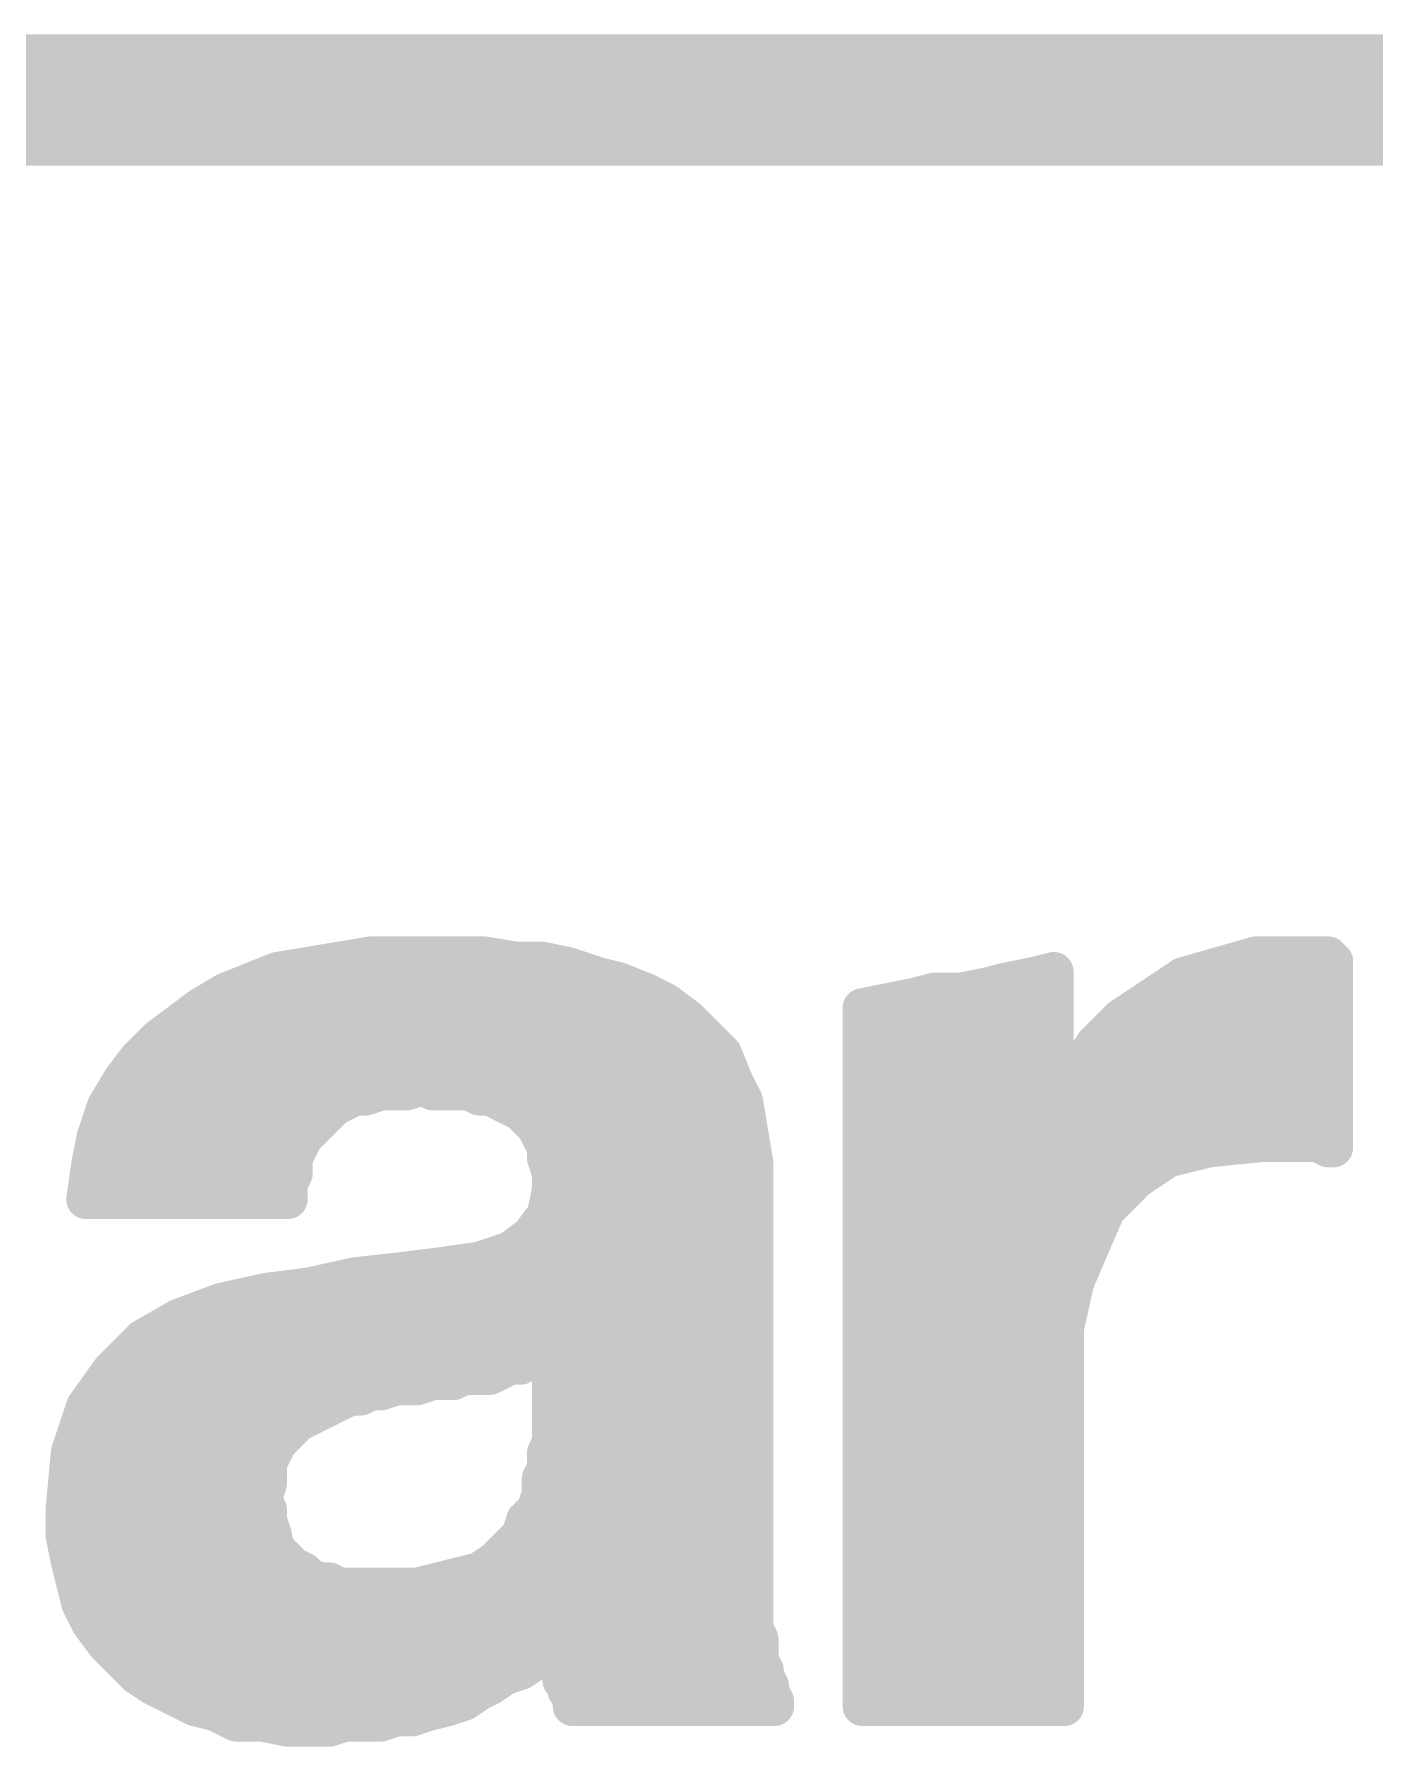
# Model space of a CAD drawing. Extents: x -37 to 70, y -9 to 26.
# Drawn here: x 35.845 to 38.435, y 22.217 to 25.527 of the extents above; entities that cross this region are included whole.
import ezdxf

# ---------------------------------------------------------------- set-up
doc = ezdxf.new("R2010")
doc.units = 0
for name, color, linetype in [('1', 12, 'CONTINUOUS'), ('16', 132, 'CONTINUOUS'), ('20', 53, 'CONTINUOUS'), ('21', 41, 'CONTINUOUS')]:
    doc.layers.add(name, color=color, linetype=linetype)

msp = doc.modelspace()

# ---------------------------------------------------------------- linework, layer by layer
at = {"layer": '1', "const_width": 0.254}
msp.add_lwpolyline([(0, 25.4), (44.45, 25.4)], dxfattribs=at)
at = {"layer": '16', "const_width": 0.254}
msp.add_lwpolyline([(0, 25.4), (44.45, 25.4)], dxfattribs=at)
at = {"layer": '20', "const_width": 0.2032}
msp.add_lwpolyline([(0, 25.4), (44.45, 25.4)], dxfattribs=at)
at = {"layer": '21', "const_width": 0.0762}
for points in [[(36.375, 23.725), (36.435, 23.735)], [(36.435, 23.735), (36.495, 23.745)], [(36.495, 23.745), (36.715, 23.745)], [(36.715, 23.745), (36.775, 23.735)], [(36.775, 23.735), (36.825, 23.735)], [(36.825, 23.735), (36.875, 23.725)], [(38.135, 23.725), (38.205, 23.745)], [(38.205, 23.745), (38.345, 23.745)], [(38.345, 23.745), (38.355, 23.735)], [(38.355, 23.735), (38.355, 23.375)], [(36.265, 23.695), (36.315, 23.715)], [(36.273, 23.6982), (36.9622, 23.6982)], [(36.315, 23.715), (36.375, 23.725)], [(36.875, 23.725), (36.935, 23.705)], [(36.935, 23.705), (36.975, 23.695)], [(37.725, 23.695), (37.775, 23.705)], [(37.741, 23.6982), (37.815, 23.6982)], [(37.775, 23.705), (37.815, 23.715)], [(37.815, 23.715), (37.815, 23.445)], [(38.005, 23.665), (38.065, 23.705)], [(38.0548, 23.6982), (38.355, 23.6982)], [(38.065, 23.705), (38.135, 23.725)], [(36.165, 23.645), (36.215, 23.675)], [(36.215, 23.675), (36.265, 23.695)], [(36.975, 23.695), (37.025, 23.675)], [(37.025, 23.675), (37.065, 23.655)], [(37.495, 23.655), (37.545, 23.665)], [(37.545, 23.665), (37.585, 23.675)], [(37.585, 23.675), (37.635, 23.675)], [(37.635, 23.675), (37.685, 23.685)], [(37.685, 23.685), (37.725, 23.695)], [(37.945, 23.625), (38.005, 23.665)], [(36.125, 23.615), (36.165, 23.645)], [(37.065, 23.655), (37.105, 23.625)], [(37.445, 23.645), (37.495, 23.655)], [(37.445, 23.475), (37.445, 23.645)], [(36.085, 23.585), (36.125, 23.615)], [(36.1343, 23.622), (37.108, 23.622)], [(37.105, 23.625), (37.145, 23.585)], [(37.445, 23.622), (37.815, 23.622)], [(37.895, 23.575), (37.945, 23.625)], [(37.942, 23.622), (38.355, 23.622)], [(36.045, 23.545), (36.085, 23.585)], [(37.145, 23.585), (37.175, 23.555)], [(37.855, 23.515), (37.895, 23.575)], [(36.015, 23.505), (36.045, 23.545)], [(36.0458, 23.5458), (37.1787, 23.5458)], [(37.175, 23.555), (37.195, 23.505)], [(37.445, 23.5458), (37.815, 23.5458)], [(37.8755, 23.5458), (38.355, 23.5458)], [(35.985, 23.455), (36.015, 23.505)], [(37.195, 23.505), (37.215, 23.465)], [(37.825, 23.445), (37.855, 23.515)], [(35.9938, 23.4696), (36.4542, 23.4696)], [(36.445, 23.465), (36.425, 23.455)], [(36.465, 23.475), (36.445, 23.465)], [(36.485, 23.475), (36.465, 23.475)], [(36.515, 23.485), (36.485, 23.475)], [(36.565, 23.485), (36.515, 23.485)], [(36.595, 23.495), (36.565, 23.485)], [(36.615, 23.485), (36.595, 23.495)], [(36.685, 23.485), (36.615, 23.485)], [(36.705, 23.475), (36.685, 23.485)], [(36.725, 23.475), (36.705, 23.475)], [(36.745, 23.465), (36.725, 23.475)], [(36.7358, 23.4696), (37.2127, 23.4696)], [(36.765, 23.455), (36.745, 23.465)], [(37.215, 23.465), (37.225, 23.405)], [(37.445, 22.295), (37.445, 23.475)], [(37.445, 23.4696), (37.815, 23.4696)], [(37.8355, 23.4696), (38.355, 23.4696)], [(35.965, 23.395), (35.985, 23.455)], [(36.415, 23.445), (36.395, 23.425)], [(36.425, 23.455), (36.415, 23.445)], [(36.785, 23.445), (36.765, 23.455)], [(36.795, 23.435), (36.785, 23.445)], [(36.815, 23.415), (36.795, 23.435)], [(37.815, 23.445), (37.825, 23.445)], [(36.385, 23.415), (36.365, 23.395)], [(36.395, 23.425), (36.385, 23.415)], [(36.825, 23.395), (36.815, 23.415)], [(37.225, 23.405), (37.235, 23.345)], [(35.955, 23.345), (35.965, 23.395)], [(35.9647, 23.3934), (36.3642, 23.3934)], [(36.355, 23.375), (36.345, 23.355)], [(36.365, 23.395), (36.355, 23.375)], [(36.835, 23.375), (36.825, 23.395)], [(36.8258, 23.3934), (37.2269, 23.3934)], [(36.835, 23.355), (36.835, 23.375)], [(37.445, 23.3934), (38.355, 23.3934)], [(38.115, 23.375), (38.035, 23.355)], [(38.215, 23.385), (38.115, 23.375)], [(38.325, 23.385), (38.215, 23.385)], [(38.345, 23.375), (38.325, 23.385)], [(38.355, 23.375), (38.345, 23.375)], [(35.945, 23.275), (35.955, 23.345)], [(36.345, 23.355), (36.345, 23.325)], [(36.845, 23.325), (36.835, 23.355)], [(37.235, 23.345), (37.235, 22.445)], [(38.035, 23.355), (37.975, 23.315)], [(35.951, 23.3172), (36.3411, 23.3172)], [(36.345, 23.325), (36.335, 23.305)], [(36.335, 23.305), (36.335, 23.275)], [(36.845, 23.295), (36.845, 23.325)], [(36.845, 23.3172), (37.235, 23.3172)], [(37.445, 23.3172), (37.9783, 23.3172)], [(37.975, 23.315), (37.915, 23.255)], [(36.335, 23.275), (35.945, 23.275)], [(36.835, 23.245), (36.845, 23.295)], [(36.805, 23.205), (36.835, 23.245)], [(36.832, 23.241), (37.235, 23.241)], [(37.445, 23.241), (37.909, 23.241)], [(37.915, 23.255), (37.885, 23.185)], [(36.765, 23.175), (36.805, 23.205)], [(36.705, 23.155), (36.765, 23.175)], [(37.885, 23.185), (37.855, 23.115)], [(36.465, 23.125), (36.555, 23.135)], [(36.555, 23.135), (36.635, 23.145)], [(36.635, 23.145), (36.705, 23.155)], [(36.635, 23.145), (36.675, 22.935)], [(36.675, 22.935), (36.635, 23.145)], [(36.7344, 23.1648), (37.235, 23.1648)], [(37.445, 23.1648), (37.8763, 23.1648)], [(36.295, 23.095), (36.375, 23.105)], [(36.375, 23.105), (36.465, 23.125)], [(36.455, 22.895), (36.375, 23.105)], [(36.375, 23.105), (36.455, 22.895)], [(37.855, 23.115), (37.835, 23.025)], [(36.125, 23.045), (36.205, 23.075)], [(36.205, 23.075), (36.295, 23.095)], [(36.2662, 23.0886), (36.3812, 23.0886)], [(36.3813, 23.0886), (36.6457, 23.0886)], [(36.6457, 23.0886), (37.235, 23.0886)], [(37.445, 23.0886), (37.8491, 23.0886)], [(36.055, 23.005), (36.125, 23.045)], [(35.995, 22.945), (36.055, 23.005)], [(36.068, 23.0124), (36.4103, 23.0124)], [(36.4103, 23.0124), (36.6603, 23.0124)], [(36.6603, 23.0124), (37.235, 23.0124)], [(37.445, 23.0124), (37.835, 23.0124)], [(37.835, 23.025), (37.835, 22.295)], [(36.815, 22.975), (36.795, 22.965)], [(36.825, 22.985), (36.815, 22.975)], [(36.845, 22.995), (36.825, 22.985)], [(36.845, 22.805), (36.845, 22.995)], [(35.945, 22.875), (35.995, 22.945)], [(35.9887, 22.9362), (36.4393, 22.9362)], [(36.4393, 22.9362), (36.6748, 22.9362)], [(36.675, 22.935), (36.655, 22.925)], [(36.6748, 22.9362), (36.7274, 22.9362)], [(36.725, 22.935), (36.675, 22.935)], [(36.745, 22.945), (36.725, 22.935)], [(36.765, 22.955), (36.745, 22.945)], [(36.785, 22.955), (36.765, 22.955)], [(36.795, 22.965), (36.785, 22.955)], [(36.845, 22.9362), (37.235, 22.9362)], [(37.445, 22.9362), (37.835, 22.9362)], [(36.495, 22.905), (36.475, 22.895)], [(36.515, 22.905), (36.495, 22.905)], [(36.545, 22.915), (36.515, 22.905)], [(36.585, 22.915), (36.545, 22.915)], [(36.615, 22.925), (36.585, 22.915)], [(36.655, 22.925), (36.615, 22.925)], [(35.915, 22.785), (35.945, 22.875)], [(36.415, 22.875), (36.395, 22.865)], [(36.435, 22.885), (36.415, 22.875)], [(36.455, 22.895), (36.435, 22.885)], [(36.475, 22.895), (36.455, 22.895)], [(35.94, 22.86), (36.385, 22.86)], [(36.345, 22.835), (36.335, 22.825)], [(36.355, 22.845), (36.345, 22.835)], [(36.375, 22.855), (36.355, 22.845)], [(36.395, 22.865), (36.375, 22.855)], [(36.845, 22.86), (37.235, 22.86)], [(37.445, 22.86), (37.835, 22.86)], [(36.315, 22.805), (36.305, 22.785)], [(36.335, 22.825), (36.315, 22.805)], [(36.835, 22.785), (36.845, 22.805)], [(35.905, 22.675), (35.915, 22.785)], [(35.9149, 22.7838), (36.3044, 22.7838)], [(36.305, 22.785), (36.295, 22.765)], [(36.835, 22.755), (36.835, 22.785)], [(36.835, 22.7838), (37.235, 22.7838)], [(37.445, 22.7838), (37.835, 22.7838)], [(36.295, 22.765), (36.295, 22.725)], [(36.825, 22.735), (36.835, 22.755)], [(35.908, 22.7076), (36.2892, 22.7076)], [(36.295, 22.725), (36.285, 22.695)], [(36.815, 22.675), (36.825, 22.705)], [(36.825, 22.705), (36.825, 22.735)], [(36.825, 22.7076), (37.235, 22.7076)], [(37.445, 22.7076), (37.835, 22.7076)], [(35.905, 22.625), (35.905, 22.675)], [(36.285, 22.695), (36.295, 22.675)], [(36.295, 22.675), (36.295, 22.655)], [(36.795, 22.655), (36.815, 22.675)], [(36.295, 22.655), (36.305, 22.625)], [(36.785, 22.625), (36.795, 22.655)], [(35.905, 22.6314), (36.3029, 22.6314)], [(35.915, 22.575), (35.905, 22.625)], [(36.305, 22.625), (36.305, 22.615)], [(36.305, 22.615), (36.315, 22.595)], [(36.735, 22.575), (36.765, 22.605)], [(36.765, 22.605), (36.785, 22.625)], [(36.7871, 22.6314), (37.235, 22.6314)], [(37.445, 22.6314), (37.835, 22.6314)], [(35.925, 22.535), (35.915, 22.575)], [(36.315, 22.595), (36.335, 22.575)], [(36.335, 22.575), (36.345, 22.565)], [(36.705, 22.555), (36.735, 22.575)], [(35.92, 22.5552), (36.3646, 22.5552)], [(36.345, 22.565), (36.365, 22.555)], [(36.365, 22.555), (36.375, 22.545)], [(36.375, 22.545), (36.395, 22.535)], [(36.625, 22.535), (36.665, 22.545)], [(36.665, 22.545), (36.705, 22.555)], [(36.7053, 22.5552), (37.235, 22.5552)], [(37.445, 22.5552), (37.835, 22.5552)], [(35.935, 22.495), (35.925, 22.535)], [(36.395, 22.535), (36.415, 22.535)], [(36.415, 22.535), (36.435, 22.525)], [(36.435, 22.525), (36.585, 22.525)], [(36.585, 22.525), (36.625, 22.535)], [(35.955, 22.455), (35.935, 22.495)], [(35.943, 22.479), (37.235, 22.479)], [(37.445, 22.479), (37.835, 22.479)], [(35.985, 22.415), (35.955, 22.455)], [(37.235, 22.445), (37.245, 22.425)], [(36.015, 22.385), (35.985, 22.415)], [(36.835, 22.415), (36.815, 22.385)], [(36.855, 22.435), (36.835, 22.415)], [(36.855, 22.415), (36.855, 22.435)], [(36.865, 22.405), (36.855, 22.415)], [(36.865, 22.345), (36.865, 22.405)], [(37.245, 22.425), (37.245, 22.385)], [(35.9972, 22.4028), (36.8269, 22.4028)], [(36.045, 22.355), (36.015, 22.385)], [(36.815, 22.385), (36.785, 22.365)], [(36.865, 22.4028), (37.245, 22.4028)], [(37.245, 22.385), (37.255, 22.365)], [(37.445, 22.4028), (37.835, 22.4028)], [(36.075, 22.335), (36.045, 22.355)], [(36.755, 22.355), (36.725, 22.335)], [(36.785, 22.365), (36.755, 22.355)], [(36.875, 22.335), (36.865, 22.345)], [(37.255, 22.365), (37.255, 22.355)], [(37.255, 22.355), (37.265, 22.335)], [(36.115, 22.315), (36.075, 22.335)], [(36.0918, 22.3266), (36.7082, 22.3266)], [(36.155, 22.295), (36.115, 22.315)], [(36.705, 22.325), (36.675, 22.305)], [(36.725, 22.335), (36.705, 22.325)], [(36.875, 22.325), (36.875, 22.335)], [(36.875, 22.3266), (37.265, 22.3266)], [(36.885, 22.315), (36.875, 22.325)], [(36.885, 22.295), (36.885, 22.315)], [(37.265, 22.335), (37.265, 22.325)], [(37.265, 22.325), (37.275, 22.305)], [(37.445, 22.3266), (37.835, 22.3266)], [(36.195, 22.285), (36.155, 22.295)], [(36.235, 22.265), (36.195, 22.285)], [(36.545, 22.275), (36.515, 22.265)], [(36.575, 22.275), (36.545, 22.275)], [(36.605, 22.285), (36.575, 22.275)], [(36.645, 22.295), (36.605, 22.285)], [(36.675, 22.305), (36.645, 22.295)], [(37.275, 22.295), (36.885, 22.295)], [(37.275, 22.305), (37.275, 22.295)], [(37.835, 22.295), (37.445, 22.295)], [(36.285, 22.265), (36.235, 22.265)], [(36.335, 22.255), (36.285, 22.265)], [(36.415, 22.255), (36.335, 22.255)], [(36.445, 22.265), (36.415, 22.255)], [(36.515, 22.265), (36.445, 22.265)]]:
    msp.add_lwpolyline(points, dxfattribs=at)
at = {"layer": '21', "const_width": 0.0381}
for points in [[(36.4319, 23.7538, 1), (36.4381, 23.7162)], [(36.4381, 23.7162, 1), (36.4319, 23.7538)], [(36.495, 23.7641, 1), (36.495, 23.726)], [(36.4981, 23.7262, 1), (36.4919, 23.7638)], [(36.7181, 23.7638, 1), (36.7119, 23.7262)], [(36.715, 23.726, 1), (36.715, 23.7641)], [(36.775, 23.754, 1), (36.775, 23.7159)], [(36.7719, 23.7162, 1), (36.7781, 23.7538)], [(36.8287, 23.7537, 1), (36.8213, 23.7163)], [(36.825, 23.7159, 1), (36.825, 23.754)], [(38.205, 23.7641, 1), (38.205, 23.726)], [(38.2102, 23.7267, 1), (38.1998, 23.7633)], [(38.3585, 23.7585, 1), (38.3315, 23.7315)], [(38.3741, 23.735, 1), (38.336, 23.735)], [(38.3415, 23.7215, 1), (38.3685, 23.7485)], [(38.345, 23.726, 1), (38.345, 23.7641)], [(36.273, 23.7172, 1), (36.273, 23.6791)], [(36.3119, 23.7338, 1), (36.3181, 23.6962)], [(36.3221, 23.6973, 1), (36.3079, 23.7327)], [(36.3719, 23.7438, 1), (36.3781, 23.7062)], [(36.3781, 23.7062, 1), (36.3719, 23.7438)], [(36.881, 23.7431, 1), (36.869, 23.7069)], [(36.8713, 23.7063, 1), (36.8787, 23.7437)], [(36.9396, 23.7235, 1), (36.9304, 23.6865)], [(36.929, 23.6869, 1), (36.941, 23.7231)], [(36.9622, 23.6791, 1), (36.9622, 23.7172)], [(37.741, 23.7172, 1), (37.741, 23.6791)], [(37.7704, 23.7235, 1), (37.7796, 23.6865)], [(37.7787, 23.6863, 1), (37.7713, 23.7237)], [(37.8341, 23.715, 1), (37.796, 23.715)], [(37.8196, 23.6965, 1), (37.8104, 23.7335)], [(37.815, 23.6791, 1), (37.815, 23.7172)], [(38.0548, 23.7172, 1), (38.0548, 23.6791)], [(38.0598, 23.7233, 1), (38.0702, 23.6867)], [(38.0756, 23.6891, 1), (38.0544, 23.7209)], [(38.1298, 23.7433, 1), (38.1402, 23.7067)], [(38.1402, 23.7067, 1), (38.1298, 23.7433)], [(38.355, 23.6791, 1), (38.355, 23.7172)], [(36.2079, 23.6927, 1), (36.2221, 23.6573)], [(36.2248, 23.6587, 1), (36.2052, 23.6913)], [(36.2579, 23.7127, 1), (36.2721, 23.6773)], [(36.2721, 23.6773, 1), (36.2579, 23.7127)], [(36.9821, 23.7127, 1), (36.9679, 23.6773)], [(36.9704, 23.6765, 1), (36.9796, 23.7135)], [(37.0335, 23.692, 1), (37.0165, 23.658)], [(37.0179, 23.6573, 1), (37.0321, 23.6927)], [(37.5404, 23.6835, 1), (37.5496, 23.6465)], [(37.5487, 23.6463, 1), (37.5413, 23.6837)], [(37.585, 23.6941, 1), (37.585, 23.656)], [(37.5896, 23.6565, 1), (37.5804, 23.6935)], [(37.6313, 23.6937, 1), (37.6387, 23.6563)], [(37.635, 23.656, 1), (37.635, 23.6941)], [(37.6804, 23.7035, 1), (37.6896, 23.6665)], [(37.6887, 23.6663, 1), (37.6813, 23.7037)], [(37.7213, 23.7137, 1), (37.7287, 23.6763)], [(37.7296, 23.6765, 1), (37.7204, 23.7135)], [(38.0156, 23.6491, 1), (37.9944, 23.6809)], [(36.1552, 23.6613, 1), (36.1748, 23.6287)], [(36.1764, 23.6298, 1), (36.1536, 23.6602)], [(37.0764, 23.6702, 1), (37.0536, 23.6398)], [(37.0565, 23.638, 1), (37.0735, 23.672)], [(37.4413, 23.6637, 1), (37.4487, 23.6263)], [(37.4641, 23.645, 1), (37.426, 23.645)], [(37.4913, 23.6737, 1), (37.4987, 23.6363)], [(37.4987, 23.6363, 1), (37.4913, 23.6737)], [(37.9944, 23.6809, 1), (38.0156, 23.6491)], [(36.1136, 23.6302, 1), (36.1364, 23.5998)], [(36.1364, 23.5998, 1), (36.1136, 23.6302)], [(36.1343, 23.641, 1), (36.1343, 23.6029)], [(37.1185, 23.6385, 1), (37.0915, 23.6115)], [(37.0936, 23.6098, 1), (37.1164, 23.6402)], [(37.108, 23.6029, 1), (37.108, 23.641)], [(37.445, 23.641, 1), (37.445, 23.6029)], [(37.815, 23.6029, 1), (37.815, 23.641)], [(37.942, 23.641, 1), (37.942, 23.6029)], [(37.9344, 23.6409, 1), (37.9556, 23.6091)], [(37.9585, 23.6115, 1), (37.9315, 23.6385)], [(38.355, 23.6029, 1), (38.355, 23.641)], [(36.0736, 23.6002, 1), (36.0964, 23.5698)], [(36.0985, 23.5715, 1), (36.0715, 23.5985)], [(37.1585, 23.5985, 1), (37.1315, 23.5715)], [(37.1315, 23.5715, 1), (37.1585, 23.5985)], [(37.8815, 23.5885, 1), (37.9085, 23.5615)], [(37.9109, 23.5644, 1), (37.8791, 23.5856)], [(36.0315, 23.5585, 1), (36.0585, 23.5315)], [(36.0458, 23.5648, 1), (36.0458, 23.5267)], [(36.0602, 23.5336, 1), (36.0298, 23.5564)], [(37.1927, 23.5621, 1), (37.1573, 23.5479)], [(37.1615, 23.5415, 1), (37.1885, 23.5685)], [(37.1787, 23.5267, 1), (37.1787, 23.5648)], [(37.445, 23.5648, 1), (37.445, 23.5267)], [(37.815, 23.5267, 1), (37.815, 23.5648)], [(37.8755, 23.5648, 1), (37.8755, 23.5267)], [(38.355, 23.5267, 1), (38.355, 23.5648)], [(35.9998, 23.5164, 1), (36.0302, 23.4936)], [(36.0313, 23.4952, 1), (35.9987, 23.5148)], [(37.212, 23.5135, 1), (37.178, 23.4965)], [(37.8391, 23.5256, 1), (37.8709, 23.5044)], [(37.8725, 23.5075, 1), (37.8375, 23.5225)], [(35.9938, 23.4886, 1), (35.9938, 23.4505)], [(36.4535, 23.448, 1), (36.4365, 23.482)], [(36.465, 23.4941, 1), (36.465, 23.456)], [(36.4542, 23.4505, 1), (36.4542, 23.4886)], [(36.4735, 23.458, 1), (36.4565, 23.492)], [(36.479, 23.4931, 1), (36.491, 23.4569)], [(36.485, 23.456, 1), (36.485, 23.4941)], [(36.515, 23.504, 1), (36.515, 23.4659)], [(36.521, 23.4669, 1), (36.509, 23.5031)], [(36.559, 23.5031, 1), (36.571, 23.4669)], [(36.565, 23.4659, 1), (36.565, 23.504)], [(36.6035, 23.512, 1), (36.5865, 23.478)], [(36.601, 23.4769, 1), (36.589, 23.5131)], [(36.615, 23.504, 1), (36.615, 23.4659)], [(36.6065, 23.468, 1), (36.6235, 23.502)], [(36.6935, 23.502, 1), (36.6765, 23.468)], [(36.685, 23.4659, 1), (36.685, 23.504)], [(36.705, 23.4941, 1), (36.705, 23.456)], [(36.6965, 23.458, 1), (36.7135, 23.492)], [(36.7335, 23.492, 1), (36.7165, 23.458)], [(36.7358, 23.4886, 1), (36.7358, 23.4505)], [(36.725, 23.456, 1), (36.725, 23.4941)], [(36.7535, 23.482, 1), (36.7365, 23.448)], [(37.1773, 23.4979, 1), (37.2127, 23.5121)], [(37.2338, 23.4681, 1), (37.1962, 23.4619)], [(37.2127, 23.4505, 1), (37.2127, 23.4886)], [(37.445, 23.4886, 1), (37.445, 23.4505)], [(37.4641, 23.475, 1), (37.426, 23.475)], [(37.815, 23.4505, 1), (37.815, 23.4886)], [(37.8355, 23.4886, 1), (37.8355, 23.4505)], [(38.355, 23.4505, 1), (38.355, 23.4886)], [(35.9687, 23.4648, 1), (36.0013, 23.4452)], [(36.0031, 23.449, 1), (35.9669, 23.461)], [(36.4015, 23.4585, 1), (36.4285, 23.4315)], [(36.4285, 23.4315, 1), (36.4015, 23.4585)], [(36.4165, 23.472, 1), (36.4335, 23.438)], [(36.4385, 23.4415, 1), (36.4115, 23.4685)], [(36.4365, 23.482, 1), (36.4535, 23.448)], [(36.7365, 23.448, 1), (36.7535, 23.482)], [(36.7735, 23.472, 1), (36.7565, 23.438)], [(36.7565, 23.438, 1), (36.7735, 23.472)], [(36.7985, 23.4585, 1), (36.7715, 23.4315)], [(36.8085, 23.4485, 1), (36.7815, 23.4215)], [(36.7765, 23.428, 1), (36.7935, 23.462)], [(37.198, 23.4565, 1), (37.232, 23.4735)], [(37.426, 23.475, 1), (37.4641, 23.475)], [(37.815, 23.4641, 1), (37.815, 23.426)], [(37.8075, 23.4525, 1), (37.8425, 23.4375)], [(37.825, 23.426, 1), (37.825, 23.4641)], [(36.3715, 23.4285, 1), (36.3985, 23.4015)], [(36.3985, 23.4015, 1), (36.3715, 23.4285)], [(36.3815, 23.4385, 1), (36.4085, 23.4115)], [(36.4085, 23.4115, 1), (36.3815, 23.4385)], [(36.7815, 23.4215, 1), (36.8085, 23.4485)], [(36.832, 23.4235, 1), (36.798, 23.4065)], [(36.8015, 23.4015, 1), (36.8285, 23.4285)], [(37.2438, 23.4081, 1), (37.2062, 23.4019)], [(37.796, 23.445, 1), (37.8341, 23.445)], [(35.9647, 23.4124, 1), (35.9647, 23.3743)], [(35.9469, 23.401, 1), (35.9831, 23.389)], [(35.9837, 23.3913, 1), (35.9463, 23.3987)], [(36.338, 23.3835, 1), (36.372, 23.3665)], [(36.372, 23.3665, 1), (36.338, 23.3835)], [(36.3515, 23.4085, 1), (36.3785, 23.3815)], [(36.382, 23.3865, 1), (36.348, 23.4035)], [(36.3642, 23.3743, 1), (36.3642, 23.4124)], [(36.842, 23.4035, 1), (36.808, 23.3865)], [(36.8258, 23.4124, 1), (36.8258, 23.3743)], [(36.808, 23.3865, 1), (36.842, 23.4035)], [(36.8541, 23.375, 1), (36.816, 23.375)], [(36.818, 23.3665, 1), (36.852, 23.3835)], [(37.2062, 23.4019, 1), (37.2438, 23.4081)], [(37.2269, 23.3743, 1), (37.2269, 23.4124)], [(37.445, 23.4124, 1), (37.445, 23.3743)], [(38.1131, 23.394, 1), (38.1169, 23.356)], [(38.1196, 23.3565, 1), (38.1104, 23.3935)], [(38.215, 23.4041, 1), (38.215, 23.366)], [(38.2169, 23.366, 1), (38.2131, 23.404)], [(38.3335, 23.402, 1), (38.3165, 23.368)], [(38.325, 23.366, 1), (38.325, 23.4041)], [(38.345, 23.3941, 1), (38.345, 23.3559)], [(38.3365, 23.358, 1), (38.3535, 23.392)], [(38.355, 23.3743, 1), (38.355, 23.4124)], [(38.355, 23.3559, 1), (38.355, 23.3941)], [(35.9739, 23.3423, 1), (35.9361, 23.3477)], [(36.364, 23.355, 1), (36.3259, 23.355)], [(36.328, 23.3635, 1), (36.362, 23.3465)], [(36.8531, 23.361, 1), (36.8169, 23.349)], [(36.816, 23.355, 1), (36.8541, 23.355)], [(37.254, 23.345, 1), (37.2159, 23.345)], [(38.0304, 23.3735, 1), (38.0396, 23.3365)], [(38.0456, 23.3391, 1), (38.0244, 23.3709)], [(38.336, 23.375, 1), (38.3741, 23.375)], [(35.951, 23.3362, 1), (35.951, 23.2981)], [(35.9363, 23.3487, 1), (35.9737, 23.3413)], [(36.3541, 23.305, 1), (36.316, 23.305)], [(36.3259, 23.325, 1), (36.364, 23.325)], [(36.362, 23.3165, 1), (36.328, 23.3335)], [(36.3411, 23.2981, 1), (36.3411, 23.3362)], [(36.864, 23.325, 1), (36.8259, 23.325)], [(36.845, 23.3362, 1), (36.845, 23.2981)], [(36.8269, 23.319, 1), (36.8631, 23.331)], [(37.2162, 23.3419, 1), (37.2538, 23.3481)], [(37.235, 23.2981, 1), (37.235, 23.3362)], [(37.445, 23.3362, 1), (37.445, 23.2981)], [(37.9644, 23.3309, 1), (37.9856, 23.2991)], [(37.9885, 23.3015, 1), (37.9615, 23.3285)], [(37.9783, 23.2981, 1), (37.9783, 23.3362)], [(35.945, 23.2941, 1), (35.945, 23.256)], [(36.318, 23.3135, 1), (36.352, 23.2965)], [(36.335, 23.256, 1), (36.335, 23.2941)], [(36.8259, 23.295, 1), (36.864, 23.295)], [(36.8637, 23.2913, 1), (36.8263, 23.2987)], [(35.9261, 23.2777, 1), (35.9639, 23.2723)], [(36.316, 23.275, 1), (36.3541, 23.275)], [(36.832, 23.26, 1), (36.832, 23.2219)], [(36.8502, 23.2336, 1), (36.8198, 23.2564)], [(37.235, 23.2219, 1), (37.235, 23.26)], [(37.445, 23.26, 1), (37.445, 23.2219)], [(37.9015, 23.2685, 1), (37.9285, 23.2415)], [(37.9325, 23.2475, 1), (37.8975, 23.2625)], [(37.909, 23.2219, 1), (37.909, 23.26)], [(36.8164, 23.1898, 1), (36.7936, 23.2202)], [(36.8163, 23.2487, 1), (36.8537, 23.2413)], [(36.7536, 23.1902, 1), (36.7764, 23.1598)], [(36.771, 23.1569, 1), (36.759, 23.1931)], [(36.7898, 23.2164, 1), (36.8202, 23.1936)], [(37.8675, 23.1925, 1), (37.9025, 23.1775)], [(37.9025, 23.1775, 1), (37.8675, 23.1925)], [(36.5526, 23.1539, 1), (36.5574, 23.1161)], [(36.5571, 23.1161, 1), (36.5529, 23.1539)], [(36.6537, 23.1486, 1), (36.6163, 23.1414)], [(36.6537, 23.1486, 1), (36.6163, 23.1414)], [(36.6323, 23.1639, 1), (36.6377, 23.1261)], [(36.6374, 23.1261, 1), (36.6326, 23.1639)], [(36.699, 23.1731, 1), (36.711, 23.1369)], [(36.7077, 23.1361, 1), (36.7023, 23.1739)], [(36.7344, 23.1838, 1), (36.7344, 23.1457)], [(37.235, 23.1457, 1), (37.235, 23.1838)], [(37.445, 23.1838, 1), (37.445, 23.1457)], [(37.8763, 23.1457, 1), (37.8763, 23.1838)], [(36.3928, 23.1118, 1), (36.3572, 23.0982)], [(36.3928, 23.1118, 1), (36.3572, 23.0982)], [(36.3709, 23.1236, 1), (36.3791, 23.0864)], [(36.3774, 23.0861, 1), (36.3726, 23.1239)], [(36.4629, 23.1439, 1), (36.4671, 23.1061)], [(36.4691, 23.1064, 1), (36.4609, 23.1436)], [(37.8375, 23.1225, 1), (37.8725, 23.1075)], [(37.8736, 23.1109, 1), (37.8364, 23.1191)], [(36.2009, 23.0936, 1), (36.2091, 23.0564)], [(36.2117, 23.0572, 1), (36.1983, 23.0928)], [(36.2662, 23.1076, 1), (36.2662, 23.0695)], [(36.2926, 23.1139, 1), (36.2974, 23.0761)], [(36.2991, 23.0764, 1), (36.2909, 23.1136)], [(36.3813, 23.1076, 1), (36.3813, 23.0695)], [(36.3812, 23.0695, 1), (36.3812, 23.1076)], [(36.6457, 23.1076, 1), (36.6457, 23.0695)], [(36.6457, 23.0695, 1), (36.6457, 23.1076)], [(37.235, 23.0695, 1), (37.235, 23.1076)], [(37.445, 23.1076, 1), (37.445, 23.0695)], [(37.8491, 23.0695, 1), (37.8491, 23.1076)], [(36.1183, 23.0628, 1), (36.1317, 23.0272)], [(36.1345, 23.0285, 1), (36.1155, 23.0615)], [(36.0455, 23.0215, 1), (36.0645, 22.9885)], [(36.0685, 22.9915, 1), (36.0415, 23.0185)], [(36.068, 23.0314, 1), (36.068, 22.9933)], [(36.4103, 23.0314, 1), (36.4103, 22.9933)], [(36.4103, 22.9933, 1), (36.4103, 23.0314)], [(36.6603, 23.0314, 1), (36.6603, 22.9933)], [(36.6603, 22.9933, 1), (36.6603, 23.0314)], [(37.235, 22.9933, 1), (37.235, 23.0314)], [(37.445, 23.0314, 1), (37.445, 22.9933)], [(37.8164, 23.0291, 1), (37.8536, 23.0209)], [(37.8541, 23.025, 1), (37.816, 23.025)], [(37.835, 22.9933, 1), (37.835, 23.0314)], [(36.8015, 22.9885, 1), (36.8285, 22.9615)], [(36.8165, 23.002, 1), (36.8335, 22.968)], [(36.8235, 22.958, 1), (36.8065, 22.992)], [(36.8385, 22.9715, 1), (36.8115, 22.9985)], [(36.864, 22.995, 1), (36.8259, 22.995)], [(36.8535, 22.978, 1), (36.8365, 23.012)], [(35.9887, 22.9552, 1), (35.9887, 22.9171)], [(35.9815, 22.9585, 1), (36.0085, 22.9315)], [(36.0105, 22.9339, 1), (35.9795, 22.9561)], [(36.4393, 22.9552, 1), (36.4393, 22.9171)], [(36.4393, 22.9171, 1), (36.4393, 22.9552)], [(36.6748, 22.9552, 1), (36.6748, 22.9171)], [(36.675, 22.9541, 1), (36.675, 22.916)], [(36.6835, 22.918, 1), (36.6665, 22.952)], [(36.6748, 22.9171, 1), (36.6748, 22.9552)], [(36.725, 22.916, 1), (36.725, 22.9541)], [(36.7365, 22.962, 1), (36.7535, 22.928)], [(36.7274, 22.9171, 1), (36.7274, 22.9552)], [(36.7535, 22.928, 1), (36.7365, 22.962)], [(36.765, 22.9741, 1), (36.765, 22.936)], [(36.7735, 22.938, 1), (36.7565, 22.972)], [(36.7715, 22.9685, 1), (36.7985, 22.9415)], [(36.7865, 22.982, 1), (36.8035, 22.948)], [(36.8085, 22.9515, 1), (36.7815, 22.9785)], [(36.785, 22.936, 1), (36.785, 22.9741)], [(36.845, 22.9552, 1), (36.845, 22.9171)], [(37.235, 22.9171, 1), (37.235, 22.9552)], [(37.445, 22.9552, 1), (37.445, 22.9171)], [(37.835, 22.9171, 1), (37.835, 22.9552)], [(36.495, 22.9241, 1), (36.495, 22.886)], [(36.5035, 22.888, 1), (36.4865, 22.922)], [(36.509, 22.9231, 1), (36.521, 22.8869)], [(36.515, 22.886, 1), (36.515, 22.9241)], [(36.545, 22.9341, 1), (36.545, 22.896)], [(36.551, 22.8969, 1), (36.539, 22.9331)], [(36.579, 22.9331, 1), (36.591, 22.8969)], [(36.585, 22.896, 1), (36.585, 22.9341)], [(36.615, 22.9441, 1), (36.615, 22.906)], [(36.621, 22.9069, 1), (36.609, 22.9431)], [(36.6465, 22.942, 1), (36.6635, 22.908)], [(36.655, 22.906, 1), (36.655, 22.9441)], [(36.6563, 22.9314, 1), (36.6937, 22.9386)], [(36.6563, 22.9314, 1), (36.6937, 22.9386)], [(36.7165, 22.952, 1), (36.7335, 22.918)], [(35.9631, 22.869, 1), (35.9269, 22.881)], [(36.4065, 22.892, 1), (36.4235, 22.858)], [(36.4235, 22.858, 1), (36.4065, 22.892)], [(36.4265, 22.902, 1), (36.4435, 22.868)], [(36.4435, 22.868, 1), (36.4265, 22.902)], [(36.455, 22.914, 1), (36.455, 22.8759)], [(36.4372, 22.8882, 1), (36.4728, 22.9018)], [(36.4372, 22.8882, 1), (36.4728, 22.9018)], [(36.4635, 22.878, 1), (36.4465, 22.912)], [(36.4665, 22.912, 1), (36.4835, 22.878)], [(36.475, 22.8759, 1), (36.475, 22.914)], [(35.94, 22.879, 1), (35.94, 22.8409)], [(35.9295, 22.8861, 1), (35.9605, 22.8639)], [(36.3585, 22.8215, 1), (36.3315, 22.8485)], [(36.3465, 22.862, 1), (36.3635, 22.828)], [(36.3685, 22.8315, 1), (36.3415, 22.8585)], [(36.3665, 22.872, 1), (36.3835, 22.838)], [(36.3835, 22.838, 1), (36.3665, 22.872)], [(36.3865, 22.882, 1), (36.4035, 22.848)], [(36.385, 22.8409, 1), (36.385, 22.879)], [(36.4035, 22.848, 1), (36.3865, 22.882)], [(36.845, 22.879, 1), (36.845, 22.8409)], [(37.235, 22.8409, 1), (37.235, 22.879)], [(37.445, 22.879, 1), (37.445, 22.8409)], [(37.835, 22.8409, 1), (37.835, 22.879)], [(36.332, 22.7965, 1), (36.298, 22.8135)], [(36.3215, 22.8385, 1), (36.3485, 22.8115)], [(36.3485, 22.8115, 1), (36.3215, 22.8385)], [(36.3315, 22.8485, 1), (36.3585, 22.8215)], [(36.862, 22.7965, 1), (36.828, 22.8135)], [(35.9149, 22.8028, 1), (35.9149, 22.7647)], [(35.8969, 22.791, 1), (35.9331, 22.779)], [(35.934, 22.7833, 1), (35.896, 22.7867)], [(36.288, 22.7935, 1), (36.322, 22.7765)], [(36.322, 22.7765, 1), (36.288, 22.7935)], [(36.3015, 22.8185, 1), (36.3285, 22.7915)], [(36.3044, 22.7647, 1), (36.3044, 22.8028)], [(36.835, 22.8028, 1), (36.835, 22.7647)], [(36.818, 22.7935, 1), (36.852, 22.7765)], [(36.8541, 22.785, 1), (36.816, 22.785)], [(36.8259, 22.805, 1), (36.864, 22.805)], [(37.235, 22.7647, 1), (37.235, 22.8028)], [(37.445, 22.8028, 1), (37.445, 22.7647)], [(37.835, 22.7647, 1), (37.835, 22.8028)], [(36.278, 22.7735, 1), (36.312, 22.7565)], [(36.3141, 22.765, 1), (36.276, 22.765)], [(36.816, 22.755, 1), (36.8541, 22.755)], [(36.852, 22.7465, 1), (36.818, 22.7635)], [(35.908, 22.7266, 1), (35.908, 22.6885)], [(36.276, 22.725, 1), (36.3141, 22.725)], [(36.3131, 22.719, 1), (36.2769, 22.731)], [(36.2892, 22.6885, 1), (36.2892, 22.7266)], [(36.8441, 22.735, 1), (36.806, 22.735)], [(36.808, 22.7435, 1), (36.842, 22.7265)], [(36.825, 22.7266, 1), (36.825, 22.6885)], [(36.8431, 22.699, 1), (36.8069, 22.711)], [(37.235, 22.6885, 1), (37.235, 22.7266)], [(37.445, 22.7266, 1), (37.445, 22.6885)], [(37.835, 22.6885, 1), (37.835, 22.7266)], [(35.9241, 22.675, 1), (35.886, 22.675)], [(36.302, 22.7035, 1), (36.268, 22.6865)], [(36.2669, 22.701, 1), (36.3031, 22.689)], [(36.3141, 22.675, 1), (36.276, 22.675)], [(36.8285, 22.6615, 1), (36.8015, 22.6885)], [(36.806, 22.705, 1), (36.8441, 22.705)], [(35.886, 22.6767, 1), (35.924, 22.6733)], [(36.3131, 22.661, 1), (36.2769, 22.649)], [(36.278, 22.6665, 1), (36.312, 22.6835)], [(36.7815, 22.6685, 1), (36.8085, 22.6415)], [(36.8131, 22.649, 1), (36.7769, 22.661)], [(36.7969, 22.681, 1), (36.8331, 22.669)], [(35.905, 22.6505, 1), (35.905, 22.6124)], [(35.9237, 22.6287, 1), (35.8863, 22.6213)], [(35.886, 22.625, 1), (35.9241, 22.625)], [(36.276, 22.655, 1), (36.3141, 22.655)], [(36.324, 22.625, 1), (36.2859, 22.625)], [(36.322, 22.6235, 1), (36.288, 22.6065)], [(36.2869, 22.619, 1), (36.3231, 22.631)], [(36.3029, 22.6124, 1), (36.3029, 22.6505)], [(36.7785, 22.5915, 1), (36.7515, 22.6185)], [(36.7669, 22.631, 1), (36.8031, 22.619)], [(36.7871, 22.6505, 1), (36.7871, 22.6124)], [(36.7985, 22.6115, 1), (36.7715, 22.6385)], [(37.235, 22.6124, 1), (37.235, 22.6505)], [(37.445, 22.6505, 1), (37.445, 22.6124)], [(37.835, 22.6124, 1), (37.835, 22.6505)], [(35.9335, 22.5796, 1), (35.8965, 22.5704)], [(36.2859, 22.615, 1), (36.324, 22.615)], [(36.3285, 22.6085, 1), (36.3015, 22.5815)], [(36.298, 22.5865, 1), (36.332, 22.6035)], [(36.3485, 22.5885, 1), (36.3215, 22.5615)], [(36.7456, 22.5591, 1), (36.7244, 22.5909)], [(36.7515, 22.6185, 1), (36.7785, 22.5915)], [(35.8963, 22.5713, 1), (35.9337, 22.5787)], [(35.92, 22.5743, 1), (35.92, 22.5362)], [(36.3215, 22.5615, 1), (36.3485, 22.5885)], [(36.3535, 22.582, 1), (36.3365, 22.548)], [(36.3315, 22.5515, 1), (36.3585, 22.5785)], [(36.3785, 22.5685, 1), (36.3515, 22.5415)], [(36.3835, 22.562, 1), (36.3665, 22.528)], [(36.3565, 22.538, 1), (36.3735, 22.572)], [(36.3615, 22.5315, 1), (36.3885, 22.5585)], [(36.3646, 22.5362, 1), (36.3646, 22.5743)], [(36.6604, 22.5635, 1), (36.6696, 22.5265)], [(36.6696, 22.5265, 1), (36.6604, 22.5635)], [(36.6944, 22.5709, 1), (36.7156, 22.5391)], [(36.7053, 22.5743, 1), (36.7053, 22.5362)], [(36.7096, 22.5365, 1), (36.7004, 22.5735)], [(36.7215, 22.5885, 1), (36.7485, 22.5615)], [(37.235, 22.5362, 1), (37.235, 22.5743)], [(37.445, 22.5743, 1), (37.445, 22.5362)], [(37.835, 22.5362, 1), (37.835, 22.5743)], [(35.9435, 22.5396, 1), (35.9065, 22.5304)], [(35.9065, 22.5304, 1), (35.9435, 22.5396)], [(36.395, 22.5541, 1), (36.395, 22.516)], [(36.3865, 22.518, 1), (36.4035, 22.552)], [(36.4235, 22.552, 1), (36.4065, 22.518)], [(36.415, 22.516, 1), (36.415, 22.5541)], [(36.435, 22.5441, 1), (36.435, 22.506)], [(36.4265, 22.508, 1), (36.4435, 22.542)], [(36.5804, 22.5435, 1), (36.5896, 22.5065)], [(36.585, 22.506, 1), (36.585, 22.5441)], [(36.6204, 22.5535, 1), (36.6296, 22.5165)], [(36.6296, 22.5165, 1), (36.6204, 22.5535)], [(35.952, 22.5035, 1), (35.918, 22.4865)], [(35.9165, 22.4904, 1), (35.9535, 22.4996)], [(35.943, 22.4981, 1), (35.943, 22.46)], [(37.235, 22.46, 1), (37.235, 22.4981)], [(37.445, 22.4981, 1), (37.445, 22.46)], [(37.835, 22.46, 1), (37.835, 22.4981)], [(35.9702, 22.4664, 1), (35.9398, 22.4436)], [(35.938, 22.4465, 1), (35.972, 22.4635)], [(37.252, 22.4535, 1), (37.218, 22.4365)], [(35.9985, 22.4285, 1), (35.9715, 22.4015)], [(35.9698, 22.4036, 1), (36.0002, 22.4264)], [(36.8215, 22.4285, 1), (36.8485, 22.4015)], [(36.8509, 22.4044, 1), (36.8191, 22.4256)], [(36.8741, 22.435, 1), (36.836, 22.435)], [(36.8685, 22.4285, 1), (36.8415, 22.4015)], [(36.8685, 22.4215, 1), (36.8415, 22.4485)], [(36.8841, 22.405, 1), (36.846, 22.405)], [(37.2159, 22.445, 1), (37.254, 22.445)], [(37.2641, 22.425, 1), (37.226, 22.425)], [(37.228, 22.4165, 1), (37.262, 22.4335)], [(35.9972, 22.4219, 1), (35.9972, 22.3838)], [(36.0285, 22.3985, 1), (36.0015, 22.3715)], [(36.0015, 22.3715, 1), (36.0285, 22.3985)], [(36.7991, 22.3956, 1), (36.8309, 22.3744)], [(36.8256, 22.3691, 1), (36.8044, 22.4009)], [(36.8269, 22.3838, 1), (36.8269, 22.4219)], [(36.836, 22.415, 1), (36.8741, 22.415)], [(36.865, 22.4219, 1), (36.865, 22.3838)], [(36.8515, 22.3915, 1), (36.8785, 22.4185)], [(37.262, 22.3935, 1), (37.228, 22.3765)], [(37.245, 22.3838, 1), (37.245, 22.4219)], [(37.445, 22.4219, 1), (37.445, 22.3838)], [(37.835, 22.3838, 1), (37.835, 22.4219)], [(36.0556, 22.3709, 1), (36.0344, 22.3391)], [(36.0315, 22.3415, 1), (36.0585, 22.3685)], [(36.749, 22.3731, 1), (36.761, 22.3369)], [(36.7656, 22.3391, 1), (36.7444, 22.3709)], [(36.7744, 22.3809, 1), (36.7956, 22.3491)], [(36.791, 22.3469, 1), (36.779, 22.3831)], [(36.8785, 22.3585, 1), (36.8515, 22.3315)], [(37.226, 22.385, 1), (37.2641, 22.385)], [(37.2741, 22.365, 1), (37.236, 22.365)], [(37.272, 22.3635, 1), (37.238, 22.3465)], [(37.238, 22.3565, 1), (37.272, 22.3735)], [(36.0835, 22.352, 1), (36.0665, 22.318)], [(36.0644, 22.3191, 1), (36.0856, 22.3509)], [(36.0918, 22.3457, 1), (36.0918, 22.3076)], [(36.1235, 22.332, 1), (36.1065, 22.298)], [(36.1065, 22.298, 1), (36.1235, 22.332)], [(36.6965, 22.342, 1), (36.7135, 22.308)], [(36.7156, 22.3091, 1), (36.6944, 22.3409)], [(36.7144, 22.3509, 1), (36.7356, 22.3191)], [(36.7082, 22.3076, 1), (36.7082, 22.3457)], [(36.7335, 22.318, 1), (36.7165, 22.352)], [(36.846, 22.345, 1), (36.8841, 22.345)], [(36.8941, 22.335, 1), (36.8559, 22.335)], [(36.8559, 22.325, 1), (36.8941, 22.325)], [(36.875, 22.3457, 1), (36.875, 22.3076)], [(36.8885, 22.3385, 1), (36.8615, 22.3115)], [(36.8615, 22.3215, 1), (36.8885, 22.3485)], [(36.9041, 22.315, 1), (36.866, 22.315)], [(36.8715, 22.3015, 1), (36.8985, 22.3285)], [(37.236, 22.355, 1), (37.2741, 22.355)], [(37.282, 22.3335, 1), (37.248, 22.3165)], [(37.2841, 22.335, 1), (37.246, 22.335)], [(37.246, 22.325, 1), (37.2841, 22.325)], [(37.248, 22.3265, 1), (37.282, 22.3435)], [(37.265, 22.3076, 1), (37.265, 22.3457)], [(37.445, 22.3457, 1), (37.445, 22.3076)], [(37.835, 22.3076, 1), (37.835, 22.3457)], [(36.1596, 22.3135, 1), (36.1504, 22.2765)], [(36.1465, 22.278, 1), (36.1635, 22.312)], [(36.2035, 22.302, 1), (36.1865, 22.268)], [(36.1904, 22.2665, 1), (36.1996, 22.3035)], [(36.545, 22.2941, 1), (36.545, 22.256)], [(36.551, 22.2569, 1), (36.539, 22.2931)], [(36.569, 22.2931, 1), (36.581, 22.2569)], [(36.575, 22.256, 1), (36.575, 22.2941)], [(36.6004, 22.3035, 1), (36.6096, 22.2665)], [(36.611, 22.2669, 1), (36.599, 22.3031)], [(36.639, 22.3131, 1), (36.651, 22.2769)], [(36.6496, 22.2765, 1), (36.6404, 22.3135)], [(36.6644, 22.3209, 1), (36.6856, 22.2891)], [(36.681, 22.2869, 1), (36.669, 22.3231)], [(36.885, 22.3141, 1), (36.885, 22.276)], [(36.866, 22.295, 1), (36.9041, 22.295)], [(37.294, 22.305, 1), (37.2559, 22.305)], [(37.2559, 22.295, 1), (37.294, 22.295)], [(37.258, 22.2965, 1), (37.292, 22.3135)], [(37.275, 22.276, 1), (37.275, 22.3141)], [(37.445, 22.3141, 1), (37.445, 22.276)], [(37.426, 22.295, 1), (37.4641, 22.295)], [(37.816, 22.295, 1), (37.8541, 22.295)], [(37.835, 22.276, 1), (37.835, 22.3141)], [(36.235, 22.2841, 1), (36.235, 22.246)], [(36.2265, 22.248, 1), (36.2435, 22.282)], [(36.2887, 22.2837, 1), (36.2813, 22.2463)], [(36.285, 22.246, 1), (36.285, 22.2841)], [(36.335, 22.2741, 1), (36.335, 22.236)], [(36.3313, 22.2363, 1), (36.3387, 22.2737)], [(36.409, 22.2731, 1), (36.421, 22.2369)], [(36.415, 22.236, 1), (36.415, 22.2741)], [(36.445, 22.2841, 1), (36.445, 22.246)], [(36.451, 22.2469, 1), (36.439, 22.2831)], [(36.509, 22.2831, 1), (36.521, 22.2469)], [(36.515, 22.246, 1), (36.515, 22.2841)]]:
    msp.add_lwpolyline(points, format="xyb", dxfattribs=at)

doc.saveas('drawing.dxf')
